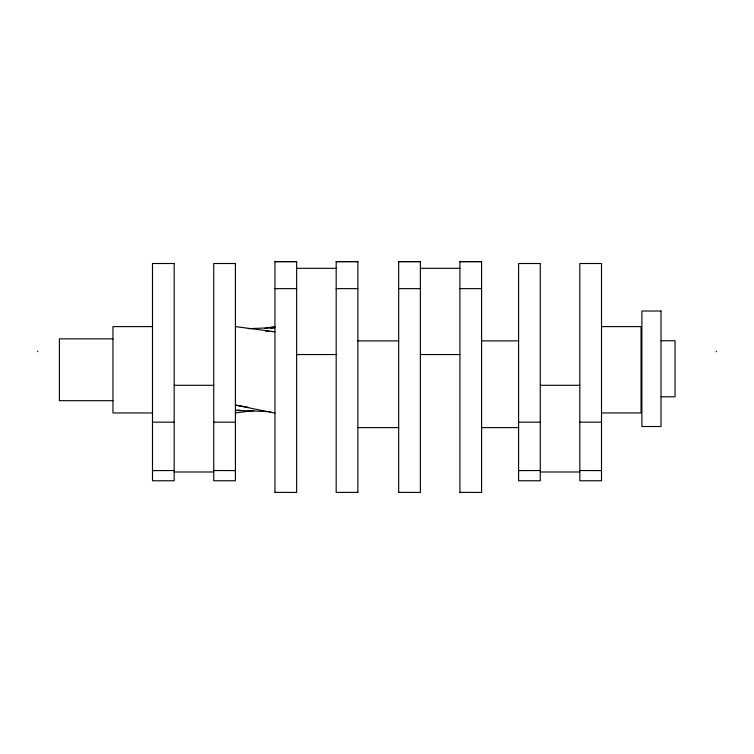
<?xml version="1.0" encoding="UTF-8"?>
<svg xmlns="http://www.w3.org/2000/svg" width="754" height="754" viewBox="0 0 754 754"><rect width="100%" height="100%" fill="white"/><g stroke="black" fill="none" stroke-linecap="round" stroke-linejoin="round"><path stroke-width="1.13" d="M264.786 328.461L274.956 326.388M270.432 328.414L274.956 327.632L248.207 328.659M235.408 412.947L254.023 410.496M240.064 410.091L235.408 410.402L270.3 411.684M274.956 261.676L296.642 261.676M336.18 261.676L357.867 261.676M398.687 261.676L420.374 261.676M459.912 261.676L481.599 261.676M296.642 268.32L336.18 268.32M420.374 268.32L459.912 268.32M274.956 288.641L296.642 288.641M336.18 288.641L357.867 288.641M398.687 288.641L420.374 288.641M459.912 288.641L481.599 288.641M152.496 326.605L112.959 326.605L112.959 412.947L152.496 412.947M601.504 326.605L641.041 326.605L641.041 412.947L601.504 412.947M112.959 338.866L59.387 338.866L59.387 400.685L112.959 400.685M661.022 340.751L675.056 340.751L675.056 396.802L661.022 396.802M357.867 340.893L398.687 340.893M481.599 340.893L518.809 340.893M296.642 354.55L336.18 354.55M420.374 354.55L459.912 354.55M174.183 385.303L213.731 385.303M540.269 385.303L579.817 385.303M152.496 422.165L174.183 422.165M213.731 422.165L235.408 422.165M518.592 422.165L540.269 422.165M579.817 422.165L601.504 422.165M357.867 427.612L398.687 427.612M481.599 427.612L518.809 427.612M152.496 470.609L174.183 470.534M213.731 470.534L235.408 470.609M518.592 470.609L540.269 470.534M579.817 470.534L601.504 470.609M174.183 471.995L213.731 471.995M540.269 471.995L579.817 471.995M274.956 492.381L296.642 492.419L296.642 261.581L274.956 261.581L274.956 492.419M357.867 492.381L336.18 492.419L336.18 261.581L357.867 261.581L357.867 492.419M398.687 492.381L420.374 492.419L420.374 261.581L398.687 261.581L398.687 492.419M459.912 492.381L481.599 492.419L481.599 261.581L459.912 261.581L459.912 492.419M265.653 331.138L269.14 331.374M271.468 331.524L274.956 331.751L235.408 326.605M247.84 407.217L235.408 405.096L274.956 413.107M716.3 351.119L716.3 351.75M37.7 351.119L37.7 351.75M174.183 263.514L152.496 263.514L152.496 480.769L174.183 480.769L174.183 263.514M235.408 263.514L213.731 263.514L213.731 480.769L235.408 480.769L235.408 263.514M540.269 263.514L518.592 263.514L518.592 480.769L540.269 480.769L540.269 263.514M601.504 263.514L579.817 263.514L579.817 480.769L601.504 480.769L601.504 263.514M661.022 311.025L641.89 311.025L641.89 426.519L661.022 426.519L661.022 311.025"/></g></svg>
